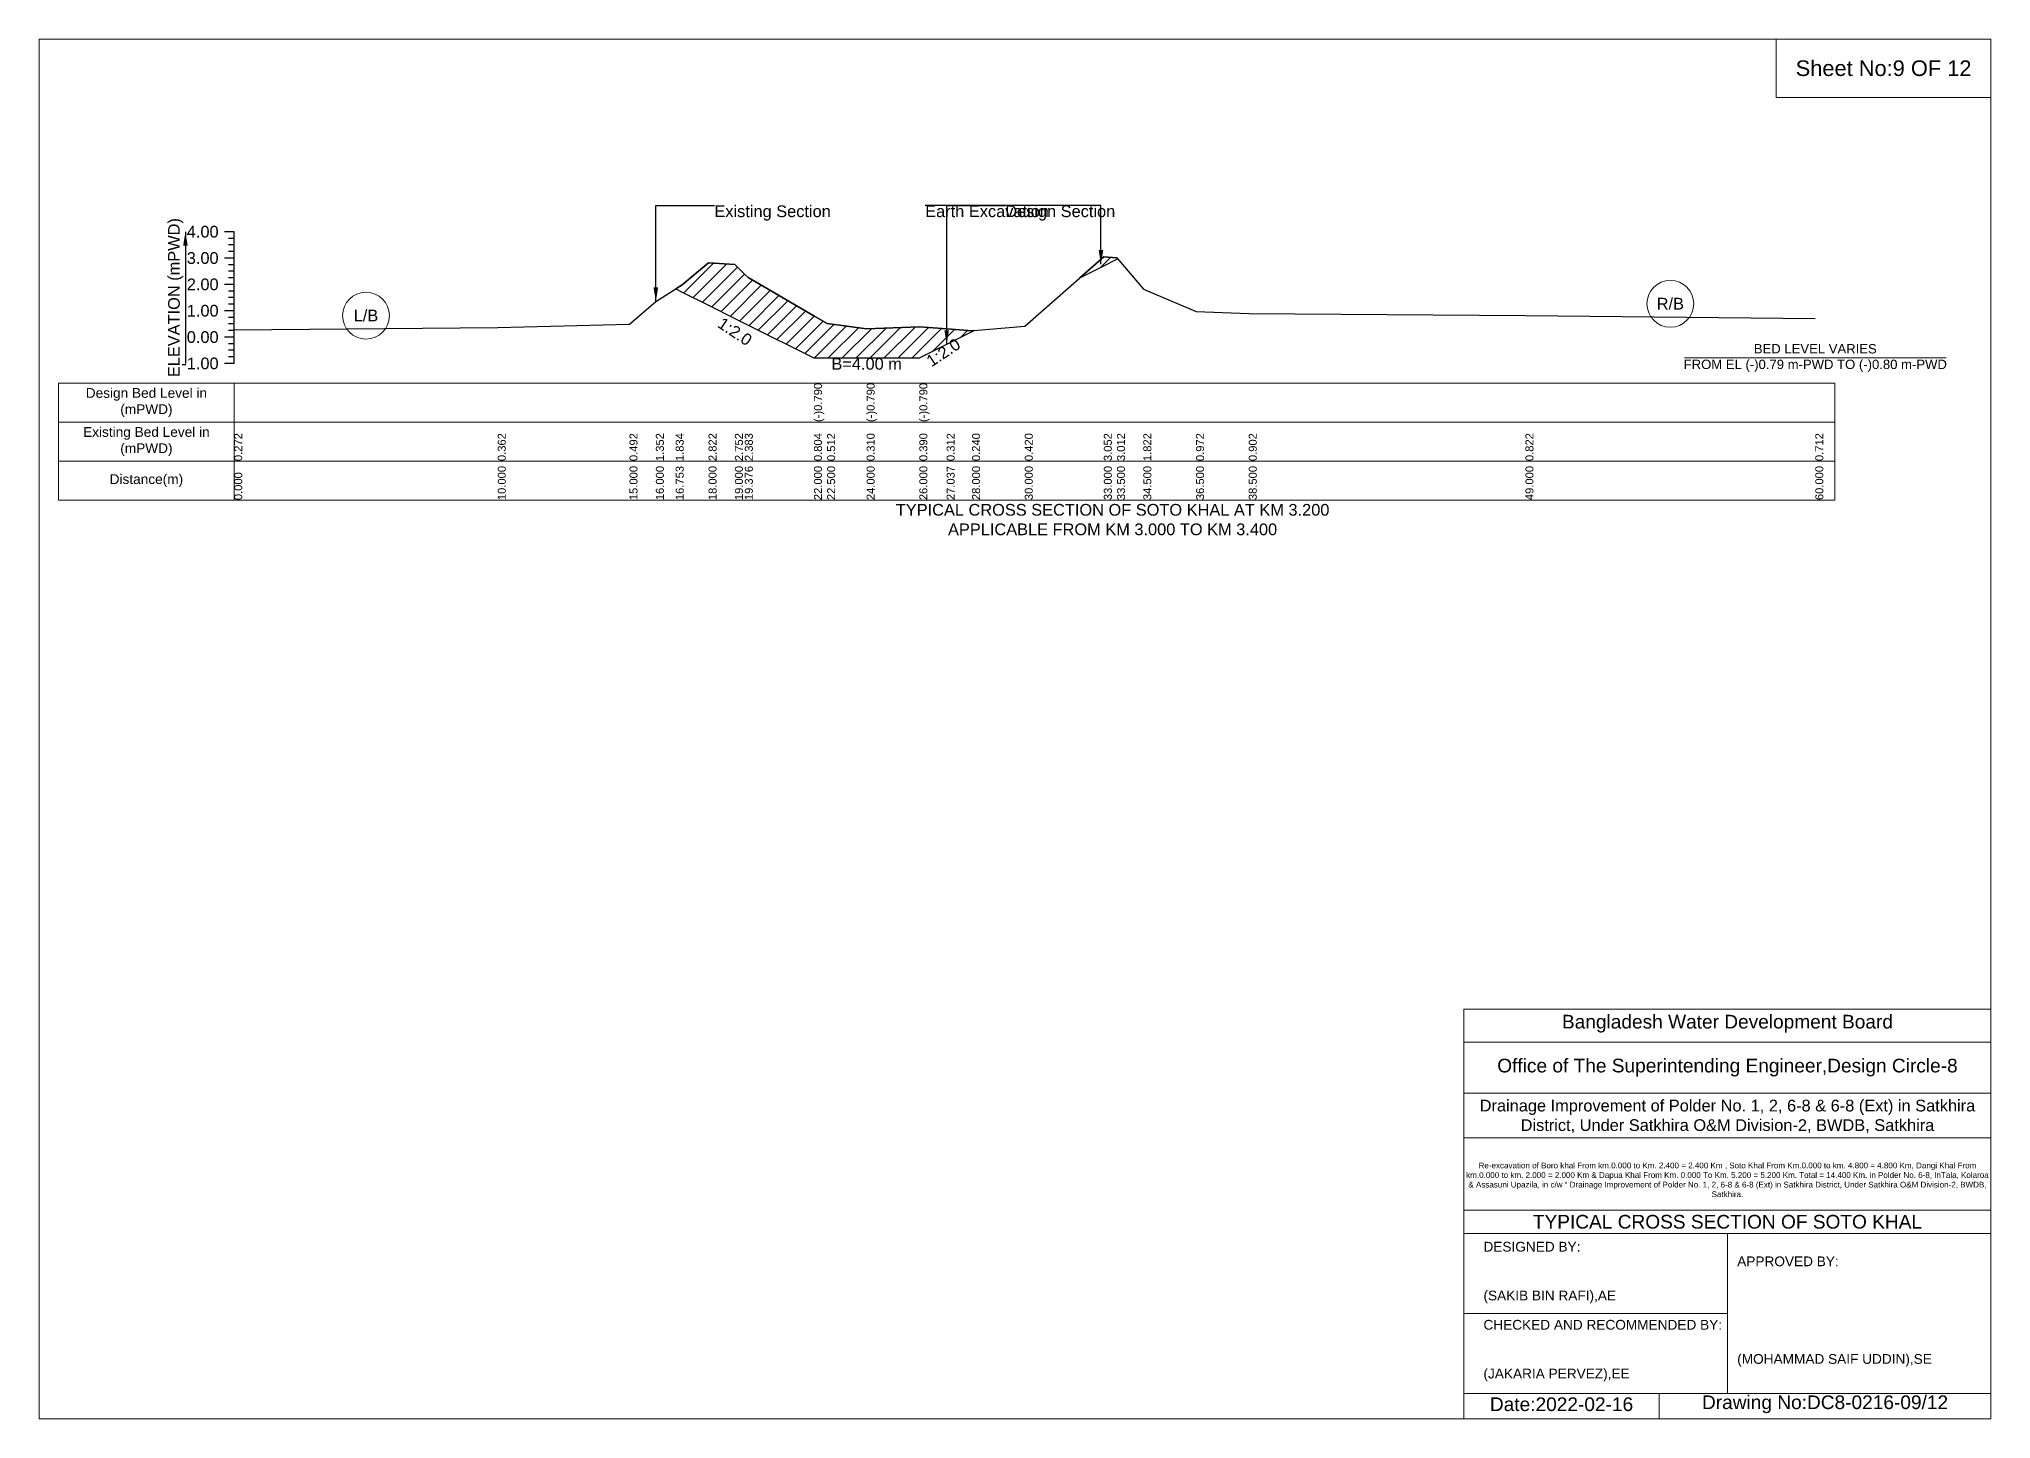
# Model space of a CAD drawing. Header units: inches. Extents: x 91000 to 538000, y -5656 to 0.
# Drawn here: x 180000 to 188000, y -5656 to 0 of the extents above; entities that cross this region are included whole.
import ezdxf

# ---------------------------------------------------------------- set-up
doc = ezdxf.new("R2010")
doc.units = ezdxf.units.IN
doc.header["$LTSCALE"] = 7
doc.header["$MEASUREMENT"] = 0
for name, color, linetype, lineweight in [('Cross section Data Border', 7, 'Continuous', 9), ('Cross Section Labels', 7, 'Continuous', 9), ('Existing_Bed_Level for Xsection', 7, 'Continuous', 25)]:
    doc.layers.add(name, color=color, linetype=linetype, lineweight=lineweight)
doc.styles.get("Standard").update_dxf_attribs({"font": 'arial.ttf'})
doc.dimstyles.get("Standard").update_dxf_attribs({"dimtxt": 45, "dimasz": 60, "dimexe": 0.18, "dimexo": 0.0625, "dimgap": 0.09, "dimtad": 0, "dimtih": 1, "dimtoh": 1, "dimdec": 4, "dimzin": 0, "dimdsep": 46, "dimtxsty": 'Standard', "dimcen": 0.09, "dimadec": 0, "dimazin": 0, "dimtfac": 1, "dimtdec": 4, "dimtofl": 0, "dimtmove": 0, "dimatfit": 3, "dimfxl": 1, "dimtolj": 1, "dimtzin": 0, "dimarcsym": 0})

msp = doc.modelspace()

# ---------------------------------------------------------------- hatches: boundary and pattern name
at = {"layer": 'Existing_Bed_Level for Xsection'}
h = msp.add_hatch(dxfattribs=at)
h.set_pattern_fill('ANSI31', color=256, scale=324, style=0)
h.paths.add_polyline_path([(182609.28421, -1023.88211), (182636, -1037.24), (182744, -1091.24), (182852, -1145.24), (182892.64211, -1165.56105), (182906, -1172.24), (183176, -1307.24), (183230, -1307.24), (183392, -1307.24), (183608, -1307.24), (183719.95122, -1251.26439), (183824, -1199.24), (183831.90244, -1195.28878), (183824, -1196), (183719.95122, -1188.19634), (183608, -1179.8), (183392, -1188.44), (183230, -1166.624), (183176, -1135.124), (182906, -977.624), (182892.64211, -964.53326), (182852, -924.704), (182744, -917.144), (182636, -1006.784)])
h = msp.add_hatch(dxfattribs=at)
h.set_pattern_fill('ANSI31', color=256, scale=324, style=0)
h.paths.add_polyline_path([(184266.11307, -978.18346), (184364, -929.24), (184418, -902.24), (184421.32308, -900.57846), (184418, -896.624), (184364, -892.304)])

# ---------------------------------------------------------------- linework, layer by layer
at = {"layer": 'Cross section Data Border'}
msp.add_lwpolyline([(180080, -1409.92), (187360, -1409.92), (187360, -1889.92), (180080, -1889.92)], close=True, dxfattribs=at)
for points in [[(180800, -1409.92), (180800, -1889.92)], [(180080, -1569.92), (187360, -1569.92)], [(180080, -1729.92), (187360, -1729.92)]]:
    msp.add_lwpolyline(points, dxfattribs=at)
at = {"layer": 'Cross Section Labels'}
for points in [[(180000, 0), (188000, 0), (188000, -5656), (180000, -5656)], [(187120, 0), (188000, 0), (188000, -240), (187120, -240)]]:
    msp.add_lwpolyline(points, close=True, dxfattribs=at)
for points in [[(186744.19427, -1307.24), (187815.80573, -1307.24)], [(185840, -5656), (185840, -3976), (188000, -3976)], [(185840, -4112), (188000, -4112)], [(185840, -4320), (188000, -4320)], [(185840, -4504), (188000, -4504)], [(185840, -4800), (188000, -4800)], [(185840, -4896), (188000, -4896)], [(186920, -4896), (186920, -5552)], [(185840, -5224), (186920, -5224)], [(185840, -5552), (188000, -5552)], [(186640, -5552), (186640, -5656)]]:
    msp.add_lwpolyline(points, dxfattribs=at)
for centre in [(181340, -1133.684), (186686, -1085.084)]:
    msp.add_circle(centre, 96, dxfattribs=at)
at = {"layer": 'Existing_Bed_Level for Xsection'}
for points in [[(180800, -789.92), (180760, -789.92)], [(180800, -1329.92), (180800, -1221.92), (180800, -1113.92), (180800, -1005.92), (180800, -897.92), (180800, -789.92)], [(180800, -816.92), (180776, -816.92)], [(180800, -843.92), (180776, -843.92)], [(180800, -870.92), (180776, -870.92)], [(180800, -897.92), (180760, -897.92)], [(180800, -924.92), (180776, -924.92)], [(180800, -951.92), (180776, -951.92)], [(180800, -1192.544), (181880, -1182.824), (182420, -1168.784), (182528, -1075.904), (182609.28421, -1023.88211), (182636, -1006.784), (182744, -917.144), (182852, -924.704), (182892.64211, -964.53326), (182906, -977.624), (183176, -1135.124), (183176, -1135.124), (183230, -1166.624), (183392, -1188.44), (183392, -1188.44), (183608, -1179.8), (183608, -1179.8), (183719.95122, -1188.19634), (183824, -1196), (183831.90244, -1195.28878), (184040, -1176.56), (184364, -892.304), (184418, -896.624), (184526, -1025.144), (184742, -1116.944), (184958, -1124.504), (186092, -1133.144), (187280, -1145.024)], [(180800, -1005.92), (180760, -1005.92)], [(180800, -978.92), (180776, -978.92)], [(180800, -1032.92), (180776, -1032.92)], [(180800, -1113.92), (180760, -1113.92)], [(180800, -1059.92), (180776, -1059.92)], [(180800, -1086.92), (180776, -1086.92)], [(180800, -1140.92), (180776, -1140.92)], [(180800, -1167.92), (180776, -1167.92)], [(180800, -1194.92), (180776, -1194.92)], [(180800, -1221.92), (180760, -1221.92)], [(180800, -1248.92), (180776, -1248.92)], [(180800, -1275.92), (180776, -1275.92)], [(180800, -1329.92), (180760, -1329.92)], [(180800, -1302.92), (180776, -1302.92)]]:
    msp.add_lwpolyline(points, dxfattribs=at)
for points in [[(182609.28421, -1023.88211), (182636, -1037.24), (182744, -1091.24), (182852, -1145.24), (182892.64211, -1165.56105), (182906, -1172.24), (183176, -1307.24), (183176, -1307.24), (183230, -1307.24), (183392, -1307.24), (183392, -1307.24), (183608, -1307.24), (183608, -1307.24), (183719.95122, -1251.26439), (183824, -1199.24), (183831.90244, -1195.28878), (183831.90244, -1195.28878), (183831.90244, -1195.28878), (183824, -1196), (183719.95122, -1188.19634), (183608, -1179.8), (183608, -1179.8), (183392, -1188.44), (183392, -1188.44), (183230, -1166.624), (183176, -1135.124), (183176, -1135.124), (182906, -977.624), (182892.64211, -964.53326), (182852, -924.704), (182744, -917.144), (182636, -1006.784)], [(184266.11307, -978.18346), (184364, -929.24), (184418, -902.24), (184421.32308, -900.57846), (184418, -896.624), (184364, -892.304)]]:
    msp.add_lwpolyline(points, close=True, dxfattribs=at)

# ---------------------------------------------------------------- texts
at = {"layer": 'Cross section Data Border', "char_height": 40, "width": 640, "attachment_point": 5}
for s, insert in [('Design Bed Level in (mPWD)', (180440, -1489.92)), ('Existing Bed Level in (mPWD)', (180440, -1649.92)), ('Distance(m)', (180440, -1809.92))]:
    msp.add_mtext(s, dxfattribs=dict(at, insert=insert))
at = {"layer": 'Cross Section Labels'}
for s, insert, char_height, attachment_point in [('Sheet No:9 OF 12', (187560, -120), 64, 5), ('Existing Section', (182768, -681.92), 48, 1), ('Earth Excavation', (183632, -681.92), 48, 1), ('Design Section', (183959.95122, -681.92), 48, 1), ('L/B', (181340, -1133.684), 48, 5), ('R/B', (186686, -1085.084), 48, 5), ('BED LEVEL VARIES ^JFROM EL (-)0.79 m-PWD TO (-)0.80 m-PWD', (187280, -1307.24), 38.4, 5), ('B=4.00 m', (183392, -1307.24), 48, 2), ('TYPICAL CROSS SECTION OF SOTO KHAL AT KM 3.200^JAPPLICABLE FROM KM 3.000 TO KM 3.400', (184400, -1969.92), 48, 5), ('Bangladesh Water Development Board', (186920, -4036), 56, 5), ('Office of The Superintending Engineer,Design Circle-8', (186920, -4216), 56, 5)]:
    msp.add_mtext(s, dxfattribs=dict(at, insert=insert, char_height=char_height, attachment_point=attachment_point))
at = {"layer": 'Cross Section Labels', "char_height": 48, "attachment_point": 2}
for insert, rotation in [((182865.64211, -1179.06105), 326.309932474), ((183692.95122, -1264.76439), 33.690067526)]:
    msp.add_mtext('1:2.0', dxfattribs=dict(at, insert=insert, rotation=rotation))
at = {"layer": 'Cross Section Labels'}
for s, insert, char_height, width, attachment_point in [('Drainage Improvement of Polder No. 1, 2, 6-8 & 6-8 (Ext) in Satkhira District, Under Satkhira O&M Division-2, BWDB, Satkhira', (186920, -4416), 48, 2240, 5), ('Re-excavation of Boro khal From km.0.000 to Km. 2.400 = 2.400 Km , Soto Khal From Km.0.000 to km. 4.800 = 4.800 Km, Dangi Khal From km.0.000 to km. 2.000 = 2.000 Km & Dapua Khal From Km. 0.000 To Km. 5.200 = 5.200 Km. Total = 14.400 Km. in Polder No. 6-8, InTala, Kolaroa & Assasuni Upazila, in c/w “ Drainage Improvement of Polder No. 1, 2, 6-8 & 6-8 (Ext) in Satkhira District, Under Satkhira O&M Division-2, BWDB, Satkhira.', (186920, -4676), 23.56497918, 2160, 5), ('TYPICAL CROSS SECTION OF SOTO KHAL', (186920, -4848), 56, 2240, 5), ('DESIGNED BY:^J^J^J(SAKIB BIN RAFI),AE', (185920, -5056), 40, 1120, 4), ('APPROVED BY:^J^J^J^J^J^J(MOHAMMAD SAIF UDDIN),SE', (186960, -5216), 40, 1120, 4), ('CHECKED AND RECOMMENDED BY:^J^J^J(JAKARIA PERVEZ),EE', (185920, -5376), 40, 1120, 4), ('Date:2022-02-16', (186240, -5596), 56, 1120, 5), ('Drawing No:DC8-0216-09/12', (187320, -5596), 56, 1760, 5)]:
    msp.add_mtext(s, dxfattribs=dict(at, insert=insert, char_height=char_height, width=width, attachment_point=attachment_point))
at = {"layer": 'Existing_Bed_Level for Xsection', "rotation": 90}
for s, insert, char_height, attachment_point in [('ELEVATION (mPWD)', (180560, -1059.92), 48, 5), ('(-)0.790', (183176, -1569.92), 32.8, 1), ('(-)0.790', (183392, -1569.92), 32.8, 1), ('(-)0.790', (183608, -1569.92), 32.8, 1), ('0.272', (180800, -1729.92), 32.8, 1), ('0.362', (181880, -1729.92), 32.8, 1), ('0.492', (182420, -1729.92), 32.8, 1), ('1.352', (182528, -1729.92), 32.8, 1), ('1.834', (182609.28421, -1729.92), 32.8, 1), ('2.822', (182744, -1729.92), 32.8, 1), ('2.752', (182852, -1729.92), 32.8, 1), ('2.383', (182892.64211, -1729.92), 32.8, 1), ('0.804', (183176, -1729.92), 32.8, 1), ('0.512', (183230, -1729.92), 32.8, 1), ('0.310', (183392, -1729.92), 32.8, 1), ('0.390', (183608, -1729.92), 32.8, 1), ('0.312', (183719.95122, -1729.92), 32.8, 1), ('0.240', (183824, -1729.92), 32.8, 1), ('0.420', (184040, -1729.92), 32.8, 1), ('3.052', (184364, -1729.92), 32.8, 1), ('3.012', (184418, -1729.92), 32.8, 1), ('1.822', (184526, -1729.92), 32.8, 1), ('0.972', (184742, -1729.92), 32.8, 1), ('0.902', (184958, -1729.92), 32.8, 1), ('0.822', (186092, -1729.92), 32.8, 1), ('0.712', (187280, -1729.92), 32.8, 1), ('10.000', (181880, -1889.92), 32.8, 1), ('15.000', (182420, -1889.92), 32.8, 1), ('16.000', (182528, -1889.92), 32.8, 1), ('16.753', (182609.28421, -1889.92), 32.8, 1), ('18.000', (182744, -1889.92), 32.8, 1), ('19.000', (182852, -1889.92), 32.8, 1), ('19.376', (182892.64211, -1889.92), 32.8, 1), ('22.000', (183176, -1889.92), 32.8, 1), ('22.500', (183230, -1889.92), 32.8, 1), ('24.000', (183392, -1889.92), 32.8, 1), ('26.000', (183608, -1889.92), 32.8, 1), ('27.037', (183719.95122, -1889.92), 32.8, 1), ('28.000', (183824, -1889.92), 32.8, 1), ('30.000', (184040, -1889.92), 32.8, 1), ('33.000', (184364, -1889.92), 32.8, 1), ('33.500', (184418, -1889.92), 32.8, 1), ('34.500', (184526, -1889.92), 32.8, 1), ('36.500', (184742, -1889.92), 32.8, 1), ('38.500', (184958, -1889.92), 32.8, 1), ('49.000', (186092, -1889.92), 32.8, 1), ('60.000', (187280, -1889.92), 32.8, 1), ('0.000', (180800, -1889.92), 32.8, 1)]:
    msp.add_mtext(s, dxfattribs=dict(at, insert=insert, char_height=char_height, attachment_point=attachment_point))
at = {"layer": 'Existing_Bed_Level for Xsection', "char_height": 48, "attachment_point": 6}
for s, insert in [('4.00', (180736, -789.92)), ('3.00', (180736, -897.92)), ('2.00', (180736, -1005.92)), ('1.00', (180736, -1113.92)), ('0.00', (180736, -1221.92)), ('-1.00', (180736, -1329.92))]:
    msp.add_mtext(s, dxfattribs=dict(at, insert=insert))

# ---------------------------------------------------------------- leaders
at = {"layer": 'Cross Section Labels', "annotation_type": 0, "has_hookline": 1}
for points, hookline_direction, text_width in [([(182528, -1075.904), (182528, -681.92), (182767.91, -681.92)], 0, 467.16508), ([(184352.17874, -922.77577), (184352.17874, -681.92), (183632.09, -681.92)], 1, 496.99318), ([(183719.95122, -1251.26439), (183719.95122, -681.92), (183959.86122, -681.92)], 0, 441.23329)]:
    msp.add_leader(points, dimstyle='Standard', override={"dimasz": 57.6}, dxfattribs=dict(at, hookline_direction=hookline_direction, text_width=text_width))
at = {"layer": 'Existing_Bed_Level for Xsection'}
msp.add_leader([(180600, -789.92), (180600, -1329.92)], dimstyle='Standard', override={"dimasz": 57.6}, dxfattribs=at)

doc.saveas('drawing.dxf')
